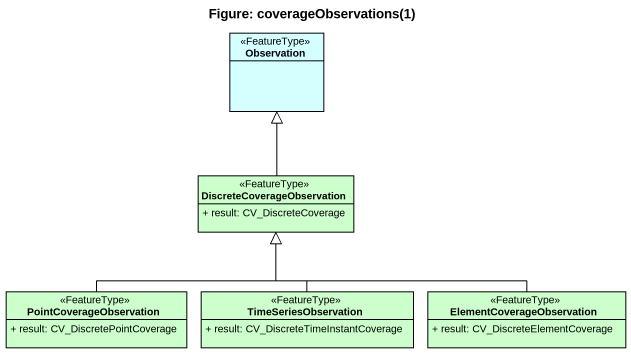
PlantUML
@startuml
title Figure: coverageObservations(1)
hide circle
hide empty members
skinparam classAttributeIconSize 0
class Observation <<FeatureType>> #D5FFFF
class DiscreteCoverageObservation <<FeatureType>> #CCFFCC {
  + result: CV_DiscreteCoverage
}
class PointCoverageObservation <<FeatureType>> #CCFFCC {
  + result: CV_DiscretePointCoverage
}
class TimeSeriesObservation <<FeatureType>> #CCFFCC {
  + result: CV_DiscreteTimeInstantCoverage
}
class ElementCoverageObservation <<FeatureType>> #CCFFCC {
  + result: CV_DiscreteElementCoverage
}
DiscreteCoverageObservation -up-|> Observation
PointCoverageObservation -up-|> DiscreteCoverageObservation
TimeSeriesObservation -up-|> DiscreteCoverageObservation
ElementCoverageObservation -left-|> DiscreteCoverageObservation
@enduml
